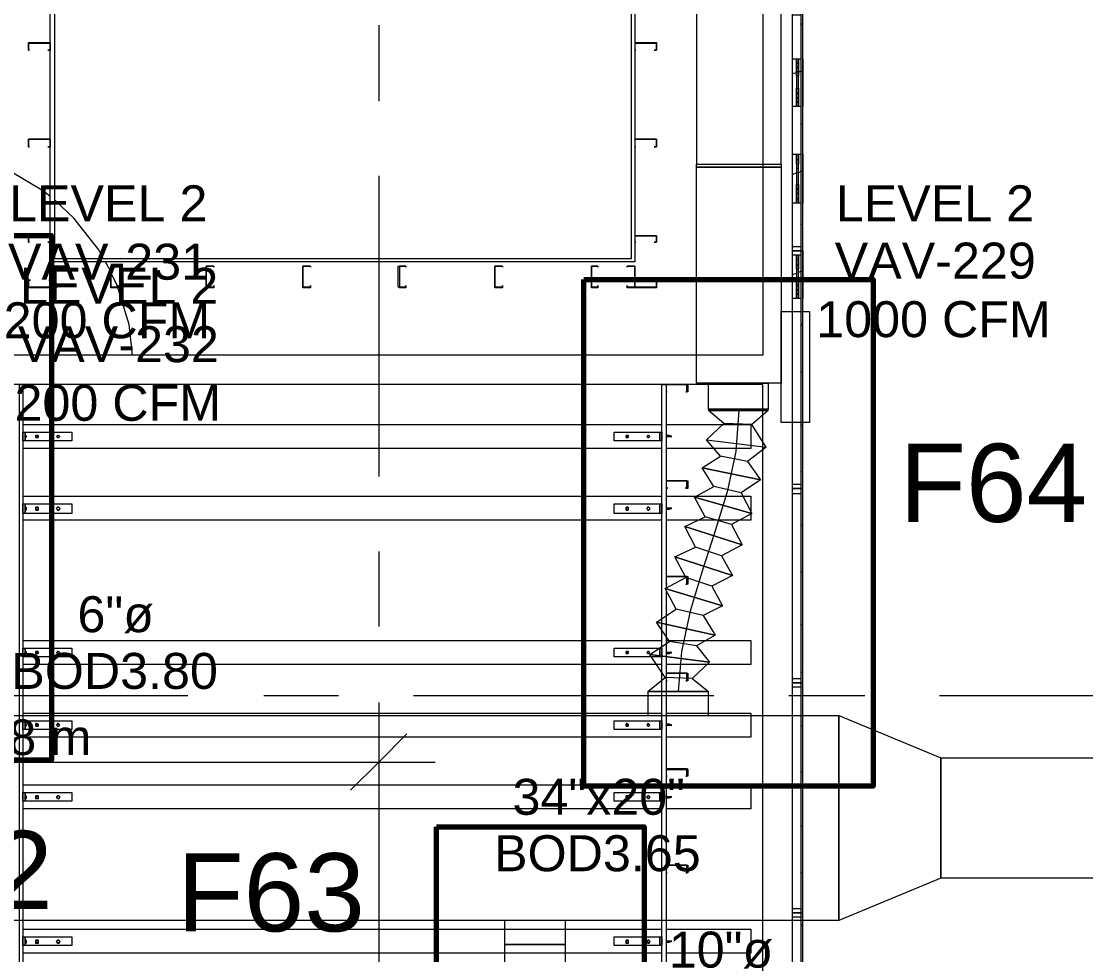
# Model space of a CAD drawing. Header units: metres. Extents: x -2 to 237, y -8 to 52.
# Drawn here: x 31.447 to 35.947, y 13.52 to 17.464 of the extents above; entities that cross this region are included whole.
import ezdxf

# ---------------------------------------------------------------- set-up
doc = ezdxf.new("R2010")
doc.units = ezdxf.units.M
doc.layers.add('HVAC - Ductos', color=5, linetype='Continuous', lineweight=0)
doc.layers.add('PDF2_Text', color=7, linetype='Continuous', lineweight=0)
doc.layers.add('PDF2_Geometry', color=7, linetype='Continuous', lineweight=0, true_color=0xaaaaaa)
doc.styles.add('PDF ArialUnicodeMS-Bold-Identity-H', font='arial.ttf')
doc.styles.add('PDF Helvetica', font='')
doc.styles.get('PDF Helvetica').set_extended_font_data('Helvetica')

msp = doc.modelspace()

# ---------------------------------------------------------------- linework, layer by layer
at = {"layer": 'HVAC - Ductos', "lineweight": 0}
msp.add_lwpolyline([(33.9444, 22.8, -0.414648), (34.6599, 22.0891), (34.3021, 22.0891), (34.3021, 16.8608), (34.6599, 16.8608), (34.6599, 22.0891), (34.3021, 22.0891, 0.416087), (33.9444, 22.4468), (33.9444, 22.8), (30.9312, 22.8), (30.9312, 22.4468, -0.4194), (30.2204, 23.1577)], format="xyb", dxfattribs=at)
for points in [[(34.3021, 16.847), (34.3021, 16.8608), (34.6599, 16.8608), (34.6599, 16.847)], [(34.3021, 15.9344), (34.3021, 16.847), (34.6599, 16.847), (34.6599, 15.9344)], [(34.7791, 15.7692), (34.6599, 15.7692), (34.6599, 16.237), (34.7791, 16.237)], [(34.3526, 15.8243), (34.3572, 15.8243), (34.371, 15.8243), (34.3893, 15.8243), (34.4168, 15.8243), (34.4489, 15.8243), (34.481, 15.8243), (34.5131, 15.8243), (34.5407, 15.8243), (34.5681, 15.8243), (34.5865, 15.8243), (34.6003, 15.8243), (34.6048, 15.8243), (34.6003, 15.8243), (34.5865, 15.8243), (34.5681, 15.8243), (34.5407, 15.8243), (34.5131, 15.8243), (34.481, 15.8243), (34.4489, 15.8243), (34.4168, 15.8243), (34.3893, 15.8243), (34.371, 15.8243), (34.3572, 15.8243)], [(34.2242, 14.6318), (34.1921, 14.6318), (34.1599, 14.6318), (34.1324, 14.6318), (34.1141, 14.6318), (34.1004, 14.6318), (34.0958, 14.6318), (34.1004, 14.6318), (34.1141, 14.6318), (34.1324, 14.6318), (34.1599, 14.6318), (34.1921, 14.6318), (34.2242, 14.6318), (34.2563, 14.6318), (34.2884, 14.6318), (34.3159, 14.6318), (34.3342, 14.6318), (34.348, 14.6318), (34.3526, 14.6318), (34.348, 14.6318), (34.3342, 14.6318), (34.3159, 14.6318), (34.2884, 14.6318), (34.2563, 14.6318)], [(34.9029, 13.6641), (29.9635, 13.6641), (29.9635, 14.5309), (34.9029, 14.5309)], [(34.9029, 14.5309), (35.334, 14.352), (35.334, 13.843), (34.9029, 13.6641)], [(41.4429, 13.843), (35.334, 13.843), (35.334, 14.352), (41.4429, 14.352)]]:
    msp.add_lwpolyline(points, close=True, dxfattribs=at)
for points in [[(34.4168, 15.7646), (34.3526, 15.8197), (34.6048, 15.8197), (34.6003, 15.8197), (34.5819, 15.8197), (34.5544, 15.8197), (34.5177, 15.8197), (34.481, 15.8197), (34.4397, 15.8197), (34.403, 15.8197), (34.3755, 15.8197), (34.3572, 15.8197), (34.3526, 15.8197), (34.3572, 15.8197), (34.3755, 15.8197), (34.403, 15.8197), (34.4397, 15.8197), (34.481, 15.8197), (34.5177, 15.8197), (34.5544, 15.8197), (34.5819, 15.8197), (34.6003, 15.8197), (34.6048, 15.8197), (34.6048, 15.8243), (34.6003, 15.8243), (34.5819, 15.8243), (34.5544, 15.8243), (34.5177, 15.8243), (34.481, 15.8243), (34.4397, 15.8243), (34.4076, 15.8243), (34.3801, 15.8243), (34.3618, 15.8243), (34.3526, 15.8243), (34.3526, 15.9344), (34.3572, 15.9344), (34.371, 15.9344), (34.3893, 15.9344), (34.4168, 15.9344), (34.4489, 15.9344), (34.481, 15.9344), (34.5131, 15.9344), (34.5407, 15.9344), (34.5681, 15.9344), (34.5865, 15.9344), (34.6003, 15.9344), (34.6048, 15.9344), (34.6048, 15.8243), (34.6003, 15.8243), (34.5819, 15.8243), (34.5544, 15.8243), (34.5177, 15.8243), (34.481, 15.8243), (34.4397, 15.8243), (34.4076, 15.8243), (34.3801, 15.8243), (34.3618, 15.8243), (34.3526, 15.8243), (34.3526, 15.8197), (34.6048, 15.8197), (34.5361, 15.7601), (34.4168, 15.7646), (34.3434, 15.6959), (34.5957, 15.6637), (34.5361, 15.7601)], [(34.481, 15.8197), (34.4672, 15.6454), (34.4306, 15.4757), (34.3801, 15.3106), (34.3251, 15.1409), (34.2747, 14.9712), (34.2379, 14.8015), (34.2242, 14.6318)], [(34.5177, 15.6041), (34.5727, 15.5262), (34.3251, 15.5766), (34.403, 15.627), (34.3434, 15.6959), (34.5957, 15.6637), (34.5177, 15.6041), (34.403, 15.627)], [(34.4902, 15.4711), (34.5361, 15.384), (34.293, 15.4528), (34.3755, 15.4986), (34.3251, 15.5766), (34.5727, 15.5262), (34.4902, 15.4711), (34.3755, 15.4986)], [(34.4489, 15.3381), (34.4948, 15.251), (34.2517, 15.3289), (34.3388, 15.3702), (34.293, 15.4528), (34.5361, 15.384), (34.4489, 15.3381), (34.3388, 15.3702)], [(34.4076, 15.2051), (34.4535, 15.1225), (34.2104, 15.2005), (34.2976, 15.2418), (34.2517, 15.3289), (34.4948, 15.251), (34.4076, 15.2051), (34.2976, 15.2418)], [(34.3664, 15.0767), (34.4122, 14.9942), (34.1691, 15.0675), (34.2563, 15.1134), (34.2104, 15.2005), (34.4535, 15.1225), (34.3664, 15.0767), (34.2563, 15.1134)], [(34.3296, 14.9528), (34.3801, 14.8703), (34.1324, 14.9254), (34.215, 14.9804), (34.1691, 15.0675), (34.4122, 14.9942), (34.3296, 14.9528), (34.215, 14.9804)], [(34.3021, 14.8245), (34.3572, 14.7557), (34.105, 14.7877), (34.1875, 14.8428), (34.1324, 14.9254), (34.3801, 14.8703), (34.3021, 14.8245), (34.1875, 14.8428)], [(34.2838, 14.6869), (34.3526, 14.6318), (34.0958, 14.6318), (34.1691, 14.6914), (34.105, 14.7877), (34.3572, 14.7557), (34.2838, 14.6869), (34.1691, 14.6914)], [(34.0958, 14.6318), (34.0958, 14.5309), (34.1004, 14.5309), (34.1141, 14.5309), (34.1324, 14.5309), (34.1599, 14.5309), (34.1921, 14.5309), (34.2242, 14.5309), (34.2563, 14.5309), (34.2884, 14.5309), (34.3159, 14.5309), (34.3342, 14.5309), (34.348, 14.5309), (34.3526, 14.5309), (34.3526, 14.6318)], [(32.9583, 14.5722), (32.9583, 14.3337), (32.9583, 14.0952)], [(33.0776, 14.453), (32.9583, 14.3337), (32.8392, 14.2145)], [(25.8909, 14.3337), (29.881, 14.3337), (33.1968, 14.3337)], [(33.6509, 13.4394), (33.6188, 13.4394), (33.5867, 13.4394), (33.5546, 13.4394), (33.5317, 13.4394), (33.5087, 13.4394), (33.495, 13.4394), (33.4904, 13.4394), (33.495, 13.4394), (33.5087, 13.4394), (33.5317, 13.4394), (33.5546, 13.4394), (33.5867, 13.4394), (33.6188, 13.4394), (33.6509, 13.4394), (33.683, 13.4394), (33.7105, 13.4394), (33.7288, 13.4394), (33.7426, 13.4394), (33.7472, 13.4394), (33.7472, 13.5632), (33.7472, 13.6641), (33.7426, 13.6641)], [(33.495, 13.6641), (33.4904, 13.6641), (33.4904, 13.5632), (33.495, 13.5632), (33.5087, 13.5632), (33.5317, 13.5632), (33.5546, 13.5632), (33.5867, 13.5632), (33.6188, 13.5632), (33.6509, 13.5632), (33.683, 13.5632), (33.7105, 13.5632), (33.7288, 13.5632), (33.7426, 13.5632), (33.7472, 13.5632), (33.7426, 13.5632), (33.7288, 13.5632), (33.7105, 13.5632), (33.683, 13.5632), (33.6509, 13.5632), (33.6188, 13.5632), (33.5867, 13.5632), (33.5546, 13.5632), (33.5317, 13.5632), (33.5087, 13.5632), (33.495, 13.5632), (33.4904, 13.5632), (33.4904, 13.4394)], [(33.5087, 13.6641), (33.5041, 13.6641), (33.4996, 13.6641)], [(33.5271, 13.6641), (33.5179, 13.6641), (33.5133, 13.6641)], [(33.55, 13.6641), (33.5408, 13.6641), (33.5362, 13.6641)], [(33.5775, 13.6641), (33.5638, 13.6641), (33.5592, 13.6641)], [(33.6509, 13.6641), (33.6463, 13.6641), (33.6188, 13.6641), (33.5913, 13.6641), (33.5867, 13.6641)], [(33.6784, 13.6641), (33.6739, 13.6641), (33.6601, 13.6641)], [(33.7059, 13.6641), (33.6968, 13.6641), (33.6876, 13.6641)], [(33.7243, 13.6641), (33.7197, 13.6641), (33.7151, 13.6641)], [(33.738, 13.6641), (33.7334, 13.6641), (33.7288, 13.6641)]]:
    msp.add_lwpolyline(points, dxfattribs=at)
at = {"layer": 'PDF2_Geometry', "lineweight": 0}
for points in [[(34.5819, 21.7543), (34.5819, 17.512), (34.5957, 17.512), (34.5957, 21.7543), (34.6874, 21.7543), (34.6874, 17.512), (34.5957, 17.512), (34.5957, 21.7543), (34.5819, 21.7543), (34.5819, 17.512), (34.5819, 16.0535), (31.0275, 16.0535), (31.0275, 17.512), (31.0275, 21.7543), (31.0275, 17.512), (30.9037, 17.512), (30.9037, 11.8342), (30.867, 11.8342), (30.867, 11.8158), (30.867, 11.7975), (30.9037, 11.7975), (30.867, 11.7975), (30.867, 11.3801), (30.867, 11.2059)], [(34.7058, 18.3834), (34.7424, 18.3834), (34.7424, 18.3604), (34.7058, 18.3604), (34.7058, 17.5487), (34.7424, 17.5487), (34.7424, 17.5303), (34.7424, 17.512), (34.7424, 16.4938), (34.7516, 16.4938), (34.7516, 17.512), (34.7424, 17.512), (34.7424, 17.4891), (34.7058, 17.4891)], [(34.7058, 17.512), (34.7058, 11.8342), (34.5819, 11.8342)], [(32.9583, 17.4478), (32.9583, 17.1268)], [(34.7516, 17.457), (34.7424, 17.4478)], [(34.0407, 17.3744), (34.1279, 17.3744), (34.1324, 17.3744), (34.1324, 17.3698), (34.1324, 17.3423), (34.1233, 17.3423), (34.1324, 17.3423), (34.1324, 17.3698), (34.1279, 17.3698), (34.0407, 17.3698)], [(34.7058, 17.3056), (34.7241, 17.3056), (34.7241, 17.1038), (34.7058, 17.1038)], [(34.7424, 17.1038), (34.7332, 17.1038), (34.7332, 17.3056), (34.7424, 17.3056)], [(34.7516, 17.3056), (34.7516, 17.1038)], [(34.7241, 17.246), (34.7058, 17.2414)], [(34.7516, 17.2551), (34.7424, 17.2505), (34.7332, 17.2505), (34.7241, 17.2505), (34.7241, 17.2689), (34.7332, 17.2689), (34.7332, 17.2505), (34.7332, 17.2322), (34.7241, 17.2322), (34.7241, 17.2505), (34.7332, 17.2505)], [(34.7516, 17.0305), (34.7424, 17.0259)], [(31.5687, 16.7232), (31.5412, 16.7461), (31.3945, 16.8332), (31.2339, 16.8883), (31.0642, 16.9158)], [(34.7058, 16.902), (34.7241, 16.902), (34.7241, 16.6956), (34.7058, 16.6956)], [(34.7424, 16.6956), (34.7332, 16.6956), (34.7332, 16.902), (34.7424, 16.902)], [(34.7516, 16.902), (34.7516, 16.6956)], [(34.7332, 16.824), (34.7332, 16.8424), (34.7332, 16.8608), (34.7241, 16.8608), (34.7241, 16.8424), (34.7241, 16.824), (34.7058, 16.8149)], [(34.7516, 16.8332), (34.7424, 16.8286), (34.7332, 16.824), (34.7241, 16.824)], [(32.9583, 16.8103), (32.9583, 15.5399)], [(31.7935, 16.4618), (31.7751, 16.4984), (31.6696, 16.6315), (31.587, 16.7094)], [(34.7516, 16.6085), (34.7424, 16.6039)], [(34.7058, 16.5122), (34.7424, 16.5122), (34.7424, 16.4938), (34.7058, 16.4938), (34.7424, 16.4938), (34.7424, 15.4894), (34.7424, 14.6685), (34.7516, 14.6685), (34.7516, 15.4894), (34.7424, 15.4894), (34.7058, 15.4894), (34.7424, 15.4894), (34.7424, 15.4665), (34.7058, 15.4665)], [(34.7516, 16.4938), (34.7424, 16.4938), (34.7424, 16.4755), (34.7058, 16.4755)], [(34.7058, 15.5078), (34.7424, 15.5078), (34.7424, 15.4894), (34.7516, 15.4894), (34.7516, 16.4938), (34.7516, 16.2921)], [(34.7424, 16.2921), (34.7332, 16.2921), (34.7332, 16.4755), (34.7332, 16.4572), (34.7241, 16.4572), (34.7241, 16.4755), (34.7241, 16.2921), (34.7058, 16.2921)], [(31.8256, 16.4067), (31.8026, 16.448)], [(31.9173, 16.0535), (31.9036, 16.182), (31.853, 16.3471), (31.8256, 16.4021)], [(34.7241, 16.3975), (34.7058, 16.3929)], [(34.7516, 16.4067), (34.7424, 16.4067), (34.7332, 16.4021)], [(34.7516, 16.1866), (34.7424, 16.1774)], [(34.7516, 15.9848), (34.7424, 15.9802)], [(34.5819, 15.9298), (31.0275, 15.9298)], [(31.4403, 11.8342), (31.1514, 11.8342), (31.4403, 11.8342), (31.4403, 15.9298), (31.4541, 15.9298), (31.4541, 11.8342), (34.1554, 11.8342), (31.4541, 11.8342)], [(34.1554, 11.8342), (34.1554, 15.9298), (34.1737, 15.9298), (34.1737, 11.8342), (34.4902, 11.8342), (34.1737, 11.8342)], [(34.5819, 11.8342), (34.5819, 15.9298)], [(31.4541, 15.7601), (34.1554, 15.7601)], [(34.1737, 15.7601), (34.5315, 15.7601), (34.5315, 15.6592), (34.1737, 15.6592)], [(34.7516, 15.7601), (34.7424, 15.7555)], [(31.4633, 15.7187), (31.4633, 15.7142)], [(34.1462, 15.7142), (34.1462, 15.7187)], [(34.1737, 15.7096), (34.1875, 15.7096), (34.1967, 15.7096), (34.1875, 15.7142), (34.1737, 15.7142)], [(34.1875, 15.7142), (34.1875, 15.7096)], [(34.1554, 15.6592), (31.4541, 15.6592)], [(34.7516, 15.5628), (34.7424, 15.5582)], [(34.1737, 15.494), (34.1783, 15.494), (34.1783, 15.4894), (34.1737, 15.4894)], [(31.4541, 15.4573), (34.1554, 15.4573)], [(34.1737, 15.4573), (34.5315, 15.4573), (34.5315, 15.3565), (34.1737, 15.3565)], [(31.4633, 15.4115), (31.4633, 15.4069)], [(31.4633, 15.4023), (31.4633, 15.3977)], [(34.1462, 15.4069), (34.1462, 15.4115)], [(34.1462, 15.3977), (34.1462, 15.4023)], [(34.1737, 15.4023), (34.1875, 15.4023), (34.1967, 15.4069), (34.1875, 15.4069), (34.1737, 15.4069)], [(34.1875, 15.4069), (34.1875, 15.4023)], [(34.1554, 15.3565), (31.4541, 15.3565)], [(34.7516, 15.3381), (34.7424, 15.3335)], [(32.9583, 15.2234), (32.9583, 14.907)], [(34.7516, 15.1363), (34.7424, 15.1363)], [(34.1737, 15.1179), (34.2609, 15.1179), (34.2655, 15.1179), (34.2655, 15.1134), (34.2655, 15.0859), (34.2563, 15.0859), (34.2609, 15.0859), (34.2609, 15.1134), (34.2609, 15.1179), (34.1737, 15.1179), (34.1737, 15.1134)], [(34.7516, 14.9162), (34.7424, 14.9116)], [(31.4541, 14.8474), (34.1554, 14.8474)], [(34.1737, 14.8474), (34.5315, 14.8474), (34.5315, 14.7465), (34.1737, 14.7465)], [(31.4633, 14.7923), (31.4633, 14.7877)], [(34.1462, 14.7877), (34.1462, 14.7923)], [(34.1737, 14.7923), (34.1875, 14.7923), (34.1967, 14.7969), (34.1875, 14.7969), (34.1737, 14.7969)], [(34.1875, 14.7969), (34.1875, 14.7923)], [(34.1554, 14.7465), (31.4541, 14.7465)], [(34.7516, 14.7144), (34.7424, 14.7098)], [(34.7058, 14.6869), (34.7424, 14.6869), (34.7424, 14.6685), (34.7058, 14.6685), (34.7424, 14.6685), (34.7424, 13.6962), (34.7516, 13.6962), (34.7516, 14.6685), (34.7424, 14.6685), (34.7424, 14.6502), (34.7058, 14.6502)], [(32.1512, 14.6134), (30.8808, 14.6134)], [(32.7886, 14.6134), (32.4722, 14.6134)], [(32.9583, 14.586), (32.9583, 13.3156)], [(34.3755, 14.6134), (33.1051, 14.6134)], [(35.013, 14.6134), (34.692, 14.6134)], [(36.5998, 14.6134), (35.3294, 14.6134)], [(31.4541, 14.5401), (34.1554, 14.5401)], [(34.1737, 14.5401), (34.5315, 14.5401), (34.5315, 14.4392), (34.1737, 14.4392)], [(31.4633, 14.4988), (31.4633, 14.4942)], [(34.1462, 14.4942), (34.1462, 14.4988)], [(34.1737, 14.4897), (34.1875, 14.4897), (34.1967, 14.4897), (34.1875, 14.4942), (34.1737, 14.4942)], [(34.1875, 14.4942), (34.1875, 14.4897)], [(34.7516, 14.4897), (34.7424, 14.4851)], [(34.1554, 14.4392), (31.4541, 14.4392)], [(34.1737, 14.3062), (34.2609, 14.3062), (34.2655, 14.3016), (34.2655, 14.2741), (34.2563, 14.2741), (34.2609, 14.2741), (34.2609, 14.3016), (34.1737, 14.3016)], [(34.7516, 14.2924), (34.7424, 14.2878)], [(31.4541, 14.2374), (34.1554, 14.2374)], [(34.1737, 14.2374), (34.5315, 14.2374), (34.5315, 14.1365), (34.1737, 14.1365)], [(31.4633, 14.1823), (31.4633, 14.1778)], [(34.1462, 14.1778), (34.1462, 14.1823)], [(34.1737, 14.1823), (34.1875, 14.1823), (34.1967, 14.1869), (34.1875, 14.1869), (34.1737, 14.1869)], [(34.1875, 14.1869), (34.1875, 14.1823)], [(34.1554, 14.1365), (31.4541, 14.1365)], [(34.7516, 14.0677), (34.7424, 14.0631)], [(34.7516, 13.8659), (34.7424, 13.8659)], [(34.7058, 13.7146), (34.7424, 13.7146), (34.7424, 13.6962), (34.7058, 13.6962), (34.7424, 13.6962), (34.7424, 12.6139), (34.7516, 12.6139), (34.7516, 13.6962), (34.7424, 13.6962), (34.7424, 13.6778), (34.7058, 13.6778)], [(34.7516, 13.6458), (34.7424, 13.6412)], [(31.4541, 13.6275), (34.1554, 13.6275)], [(34.1737, 13.6275), (34.5315, 13.6275), (34.5315, 13.5265), (34.1737, 13.5265)], [(31.4633, 13.5724), (31.4633, 13.5678)], [(34.1462, 13.5678), (34.1462, 13.5724)], [(34.1737, 13.5724), (34.1875, 13.5724), (34.1967, 13.577), (34.1875, 13.577), (34.1737, 13.577)], [(34.1875, 13.577), (34.1875, 13.5724)], [(34.1554, 13.5265), (31.4541, 13.5265)]]:
    msp.add_lwpolyline(points, dxfattribs=at)
for points in [[(31.5687, 16.448), (31.5687, 16.4618), (31.5687, 21.3415), (31.5687, 21.3599), (34.0407, 21.3599), (34.0407, 21.3415), (34.0407, 16.4618), (34.0407, 16.448)], [(34.027, 16.4618), (34.027, 21.3415), (31.587, 21.3415), (31.587, 16.4618)], [(31.477, 17.3698), (31.477, 17.3744), (31.5687, 17.3744), (31.5687, 17.3698), (31.5687, 17.3423), (31.5596, 17.3423), (31.5687, 17.3423), (31.5687, 17.3698), (31.477, 17.3698), (31.477, 17.3423)], [(31.4816, 17.3423), (31.477, 17.3423)], [(34.0453, 17.3423), (34.0407, 17.3423)], [(34.7241, 17.2873), (34.7241, 17.3056), (34.7332, 17.3056), (34.7332, 17.2873)], [(34.7332, 17.2873), (34.7332, 17.2689), (34.7241, 17.2689), (34.7241, 17.2873)], [(34.7241, 17.1818), (34.7332, 17.1818), (34.7332, 17.1588), (34.7241, 17.1588)], [(34.7241, 17.1588), (34.7332, 17.1588), (34.7332, 17.1405), (34.7241, 17.1405)], [(34.7241, 17.1405), (34.7332, 17.1405), (34.7332, 17.1222), (34.7241, 17.1222)], [(34.7332, 17.1222), (34.7332, 17.1038), (34.7241, 17.1038), (34.7241, 17.1222)], [(31.477, 16.9663), (31.5687, 16.9663), (31.5687, 16.9341), (31.5596, 16.9341), (31.5687, 16.9341), (31.5687, 16.9663), (31.477, 16.9663), (31.477, 16.9341)], [(34.1279, 16.9663), (34.1324, 16.9663), (34.1324, 16.9341), (34.1233, 16.9341), (34.1324, 16.9341), (34.1324, 16.9663), (34.1279, 16.9663), (34.0407, 16.9663)], [(31.4816, 16.9341), (31.477, 16.9341)], [(34.0453, 16.9341), (34.0407, 16.9341)], [(34.7241, 16.8791), (34.7241, 16.902), (34.7332, 16.902), (34.7332, 16.8791)], [(34.7332, 16.8791), (34.7332, 16.8608), (34.7241, 16.8608), (34.7241, 16.8791)], [(34.7241, 16.8424), (34.7332, 16.8424)], [(34.7241, 16.7736), (34.7332, 16.7736), (34.7332, 16.7553), (34.7241, 16.7553)], [(34.7241, 16.7553), (34.7332, 16.7553), (34.7332, 16.7369), (34.7241, 16.7369)], [(34.7241, 16.7369), (34.7332, 16.7369), (34.7332, 16.714), (34.7241, 16.714)], [(34.7332, 16.714), (34.7332, 16.6956), (34.7241, 16.6956), (34.7241, 16.714)], [(31.477, 16.558), (31.5687, 16.558), (31.5687, 16.5306), (31.5596, 16.5306), (31.5687, 16.5306), (31.5687, 16.558), (31.477, 16.558), (31.477, 16.5306)], [(31.4816, 16.5306), (31.477, 16.5306)], [(34.1279, 16.558), (34.1324, 16.558), (34.1324, 16.5306), (34.1233, 16.5306), (34.1324, 16.5306), (34.1324, 16.558), (34.1279, 16.558), (34.0407, 16.558)], [(34.0453, 16.5306), (34.0407, 16.5306)], [(31.5687, 16.4296), (31.5687, 16.3425), (31.5962, 16.3425), (31.5962, 16.3471), (31.5962, 16.3379), (31.5687, 16.3379), (31.5687, 16.3425), (31.5687, 16.4296), (31.5962, 16.4296)], [(31.5962, 16.425), (31.5962, 16.4296)], [(31.8576, 16.425), (31.853, 16.425), (31.853, 16.4296), (31.8256, 16.4296), (31.8256, 16.3425), (31.853, 16.3425), (31.853, 16.3471), (31.8576, 16.3471), (31.8576, 16.3379), (31.8256, 16.3379), (31.8256, 16.3425), (31.8256, 16.4296), (31.8576, 16.4296)], [(32.2337, 16.4296), (32.2292, 16.4296), (32.2292, 16.3425), (32.2337, 16.3425), (32.2612, 16.3425), (32.2612, 16.3471), (32.2612, 16.3379), (32.2337, 16.3379), (32.2292, 16.3379), (32.2292, 16.3425), (32.2292, 16.4296), (32.2337, 16.4296), (32.2612, 16.4296)], [(32.2612, 16.425), (32.2612, 16.4296)], [(32.6373, 16.4296), (32.6373, 16.3425), (32.6695, 16.3425), (32.6695, 16.3471), (32.6695, 16.3379), (32.6373, 16.3379), (32.6373, 16.3425), (32.6373, 16.4296), (32.6695, 16.4296)], [(32.6695, 16.425), (32.6695, 16.4296)], [(33.0455, 16.4296), (33.0455, 16.3425), (33.073, 16.3425), (33.073, 16.3471), (33.073, 16.3379), (33.0455, 16.3379), (33.0409, 16.3425), (33.0409, 16.4296), (33.0455, 16.4296), (33.073, 16.4296)], [(33.073, 16.425), (33.073, 16.4296)], [(33.4491, 16.4296), (33.4491, 16.3425), (33.4812, 16.3425), (33.4812, 16.3471), (33.4812, 16.3379), (33.4491, 16.3379), (33.4491, 16.3425), (33.4491, 16.4296), (33.4812, 16.4296)], [(33.4812, 16.425), (33.4812, 16.4296)], [(33.8573, 16.4296), (33.8573, 16.3425), (33.8848, 16.3425), (33.8848, 16.3471), (33.8848, 16.3379), (33.8573, 16.3379), (33.8573, 16.3425), (33.8573, 16.4296), (33.8848, 16.4296)], [(33.8848, 16.425), (33.8848, 16.4296)], [(34.0086, 16.3471), (34.0086, 16.3425), (34.0362, 16.3425), (34.0407, 16.3425), (34.0407, 16.4296), (34.0362, 16.4296), (34.0086, 16.4296), (34.0086, 16.425), (34.0086, 16.4296), (34.0362, 16.4296), (34.0407, 16.4296), (34.0407, 16.3425), (34.0407, 16.3379), (34.0362, 16.3379), (34.0086, 16.3379)], [(34.7332, 16.4572), (34.7332, 16.4342), (34.7241, 16.4342), (34.7241, 16.4572)], [(34.7332, 16.4342), (34.7332, 16.4159), (34.7241, 16.4159), (34.7241, 16.4342)], [(31.5687, 16.3425), (31.5687, 16.3379), (31.477, 16.3379), (31.477, 16.3425), (31.477, 16.3701), (31.4862, 16.3701), (31.477, 16.3701), (31.477, 16.3425), (31.5687, 16.3425), (31.5687, 16.3701)], [(31.5642, 16.3701), (31.5687, 16.3701)], [(34.1324, 16.3425), (34.1324, 16.3379), (34.1279, 16.3379), (34.0407, 16.3379), (34.0407, 16.3425), (34.0407, 16.3701), (34.0453, 16.3701), (34.0407, 16.3701), (34.0407, 16.3425), (34.1279, 16.3425), (34.1324, 16.3425), (34.1324, 16.3701)], [(34.1233, 16.3701), (34.1324, 16.3701)], [(34.7241, 16.3655), (34.7332, 16.3655), (34.7332, 16.3471), (34.7241, 16.3471)], [(34.7241, 16.3471), (34.7332, 16.3471), (34.7332, 16.3287), (34.7241, 16.3287)], [(34.7241, 16.3287), (34.7332, 16.3287), (34.7332, 16.3104), (34.7241, 16.3104)], [(34.7332, 16.3104), (34.7332, 16.2921), (34.7241, 16.2921), (34.7241, 16.3104)], [(34.2609, 15.9298), (34.2655, 15.9298), (34.2655, 15.9252), (34.2655, 15.8976), (34.2563, 15.8976), (34.2609, 15.8976), (34.2609, 15.9252), (34.2609, 15.9298), (34.1737, 15.9298)], [(34.1783, 15.8976), (34.1737, 15.8976)], [(31.4541, 15.7279), (31.4633, 15.7279), (31.6605, 15.7279), (31.6605, 15.6913), (31.4633, 15.6913), (31.4541, 15.6913)], [(31.4633, 15.7279), (31.4633, 15.6913)], [(31.4633, 15.7096), (31.4633, 15.705), (31.4633, 15.7096), (31.4633, 15.7142), (31.4633, 15.7187), (31.4633, 15.7142)], [(31.4679, 15.7096), (31.4679, 15.705), (31.4679, 15.7096), (31.4679, 15.7142)], [(31.5091, 15.7096), (31.5091, 15.705), (31.5183, 15.705), (31.5183, 15.7096), (31.5183, 15.7142), (31.5091, 15.7142)], [(31.5183, 15.7096), (31.5183, 15.705), (31.5091, 15.705), (31.5091, 15.7096), (31.5091, 15.7142), (31.5183, 15.7142)], [(31.5962, 15.7096), (31.6008, 15.705), (31.6054, 15.705), (31.61, 15.7096), (31.6054, 15.7142), (31.6008, 15.7142)], [(31.61, 15.7096), (31.6054, 15.705), (31.6008, 15.705), (31.5962, 15.7096), (31.6008, 15.7142), (31.6054, 15.7142)], [(34.1554, 15.7279), (34.1554, 15.6913), (34.1462, 15.6913), (33.9536, 15.6913), (33.9536, 15.7279), (34.1462, 15.7279)], [(34.004, 15.7096), (34.004, 15.705), (34.0132, 15.705), (34.0132, 15.7096), (34.0132, 15.7142), (34.004, 15.7142)], [(34.0132, 15.7096), (34.0132, 15.705), (34.004, 15.705), (34.004, 15.7096), (34.004, 15.7142), (34.0132, 15.7142)], [(34.0912, 15.7096), (34.0958, 15.705), (34.1004, 15.705), (34.105, 15.7096), (34.1004, 15.7142), (34.0958, 15.7142)], [(34.105, 15.7096), (34.1004, 15.705), (34.0958, 15.705), (34.0912, 15.7096), (34.0958, 15.7142), (34.1004, 15.7142)], [(34.1462, 15.7279), (34.1462, 15.6913)], [(34.1462, 15.7096), (34.1462, 15.705), (34.1462, 15.7096), (34.1462, 15.7142), (34.1462, 15.7187), (34.1462, 15.7142), (34.1462, 15.7096), (34.1462, 15.705), (34.1462, 15.7096), (34.1462, 15.7142)], [(34.2609, 15.5216), (34.2655, 15.5216), (34.2655, 15.4894), (34.2563, 15.4894), (34.2563, 15.494), (34.2609, 15.494), (34.2609, 15.5216), (34.1737, 15.5216)], [(31.4541, 15.4253), (31.4633, 15.4253), (31.6605, 15.4253), (31.6605, 15.384), (31.4633, 15.384), (31.4541, 15.384)], [(31.4633, 15.4253), (31.4633, 15.384)], [(31.4633, 15.4069), (31.4633, 15.3977), (31.4633, 15.4069), (31.4633, 15.4115)], [(31.4679, 15.4069), (31.4679, 15.3977), (31.4679, 15.4069), (31.4679, 15.4115)], [(31.5091, 15.4069), (31.5091, 15.3977), (31.5183, 15.3977), (31.5183, 15.4023), (31.5183, 15.4069), (31.5183, 15.4115), (31.5091, 15.4115)], [(31.5183, 15.4069), (31.5183, 15.3977), (31.5091, 15.3977), (31.5091, 15.4069), (31.5091, 15.4115), (31.5183, 15.4115)], [(31.5962, 15.4069), (31.6008, 15.3977), (31.6054, 15.3977), (31.61, 15.4023), (31.61, 15.4069), (31.6054, 15.4115), (31.6008, 15.4115)], [(31.61, 15.4069), (31.6054, 15.3977), (31.6008, 15.3977), (31.5962, 15.4069), (31.6008, 15.4115), (31.6054, 15.4115)], [(34.1554, 15.4253), (34.1554, 15.384), (34.1462, 15.384), (33.9536, 15.384), (33.9536, 15.4253), (34.1462, 15.4253)], [(34.004, 15.4069), (34.004, 15.3977), (34.0132, 15.3977), (34.0132, 15.4023), (34.0132, 15.4069), (34.0132, 15.4115), (34.004, 15.4115)], [(34.0132, 15.4069), (34.0132, 15.3977), (34.004, 15.3977), (34.004, 15.4069), (34.004, 15.4115), (34.0132, 15.4115)], [(34.0912, 15.4069), (34.0958, 15.3977), (34.1004, 15.3977), (34.105, 15.4023), (34.105, 15.4069), (34.1004, 15.4115), (34.0958, 15.4115)], [(34.105, 15.4069), (34.1004, 15.3977), (34.0958, 15.3977), (34.0912, 15.4069), (34.0958, 15.4115), (34.1004, 15.4115)], [(34.1462, 15.4253), (34.1462, 15.384)], [(34.1462, 15.4069), (34.1462, 15.3977), (34.1462, 15.4069), (34.1462, 15.4115), (34.1462, 15.4069), (34.1462, 15.3977), (34.1462, 15.4069), (34.1462, 15.4115)], [(34.1783, 15.0859), (34.1737, 15.0859)], [(31.4541, 14.8153), (31.4633, 14.8153), (31.6605, 14.8153), (31.6605, 14.7786), (31.4633, 14.7786), (31.4541, 14.7786)], [(31.4633, 14.8153), (31.4633, 14.7786)], [(34.1554, 14.8153), (34.1554, 14.7786), (34.1462, 14.7786), (33.9536, 14.7786), (33.9536, 14.8153), (34.1462, 14.8153)], [(34.1462, 14.8153), (34.1462, 14.7786)], [(31.4633, 14.7969), (31.4633, 14.7923), (31.4633, 14.7877), (31.4633, 14.7923), (31.4633, 14.7969), (31.4633, 14.8015)], [(31.4679, 14.7969), (31.4679, 14.7923), (31.4679, 14.7969), (31.4679, 14.8015)], [(31.5091, 14.7969), (31.5091, 14.7923), (31.5183, 14.7923), (31.5183, 14.7969), (31.5183, 14.8015), (31.5091, 14.8015)], [(31.5183, 14.7969), (31.5183, 14.7923), (31.5091, 14.7923), (31.5091, 14.7969), (31.5091, 14.8015), (31.5183, 14.8015)], [(31.5962, 14.7969), (31.6008, 14.7923), (31.6054, 14.7923), (31.61, 14.7969), (31.6054, 14.8015), (31.6008, 14.8015)], [(31.61, 14.7969), (31.6054, 14.7923), (31.6008, 14.7923), (31.5962, 14.7969), (31.6008, 14.8015), (31.6054, 14.8015)], [(34.004, 14.7969), (34.004, 14.7923), (34.0132, 14.7923), (34.0132, 14.7969), (34.0132, 14.8015), (34.004, 14.8015)], [(34.0132, 14.7969), (34.0132, 14.7923), (34.004, 14.7923), (34.004, 14.7969), (34.004, 14.8015), (34.0132, 14.8015)], [(34.0912, 14.7969), (34.0958, 14.7923), (34.1004, 14.7923), (34.105, 14.7969), (34.1004, 14.8015), (34.0958, 14.8015)], [(34.105, 14.7969), (34.1004, 14.7923), (34.0958, 14.7923), (34.0912, 14.7969), (34.0958, 14.8015), (34.1004, 14.8015)], [(34.1462, 14.7969), (34.1462, 14.7923), (34.1462, 14.7877), (34.1462, 14.7923), (34.1462, 14.7969), (34.1462, 14.8015), (34.1462, 14.7969), (34.1462, 14.7923), (34.1462, 14.7969), (34.1462, 14.8015)], [(34.2609, 14.7098), (34.2655, 14.7098), (34.2655, 14.6777), (34.2563, 14.6777), (34.2609, 14.6777), (34.2609, 14.7098), (34.1737, 14.7098)], [(34.1783, 14.6777), (34.1737, 14.6777)], [(31.4541, 14.508), (31.4633, 14.508), (31.6605, 14.508), (31.6605, 14.4713), (31.4633, 14.4713), (31.4541, 14.4713)], [(31.4633, 14.508), (31.4633, 14.4713)], [(31.4633, 14.4897), (31.4633, 14.4851), (31.4633, 14.4897), (31.4633, 14.4942), (31.4633, 14.4988), (31.4633, 14.4942)], [(31.4679, 14.4897), (31.4679, 14.4851), (31.4679, 14.4897), (31.4679, 14.4942)], [(31.5091, 14.4897), (31.5091, 14.4851), (31.5183, 14.4851), (31.5183, 14.4897), (31.5183, 14.4942), (31.5091, 14.4988)], [(31.5183, 14.4897), (31.5183, 14.4851), (31.5091, 14.4851), (31.5091, 14.4897), (31.5091, 14.4942), (31.5183, 14.4942)], [(31.5962, 14.4897), (31.6008, 14.4851), (31.6054, 14.4851), (31.61, 14.4897), (31.6054, 14.4942), (31.6008, 14.4988)], [(31.61, 14.4897), (31.6054, 14.4851), (31.6008, 14.4851), (31.5962, 14.4897), (31.6008, 14.4942), (31.6054, 14.4942)], [(34.1554, 14.508), (34.1554, 14.4713), (34.1462, 14.4713), (33.9536, 14.4713), (33.9536, 14.508), (34.1462, 14.508)], [(34.004, 14.4897), (34.004, 14.4851), (34.0132, 14.4851), (34.0132, 14.4897), (34.0132, 14.4942), (34.004, 14.4988)], [(34.0132, 14.4897), (34.0132, 14.4851), (34.004, 14.4851), (34.004, 14.4897), (34.004, 14.4942), (34.0132, 14.4942)], [(34.0912, 14.4897), (34.0958, 14.4851), (34.1004, 14.4851), (34.105, 14.4897), (34.1004, 14.4942), (34.0958, 14.4988)], [(34.105, 14.4897), (34.1004, 14.4851), (34.0958, 14.4851), (34.0912, 14.4897), (34.0958, 14.4942), (34.1004, 14.4942)], [(34.1462, 14.508), (34.1462, 14.4713)], [(34.1462, 14.4897), (34.1462, 14.4851), (34.1462, 14.4897), (34.1462, 14.4942), (34.1462, 14.4988), (34.1462, 14.4942), (34.1462, 14.4897), (34.1462, 14.4851), (34.1462, 14.4897), (34.1462, 14.4942)], [(34.1783, 14.2741), (34.1737, 14.2741)], [(31.4541, 14.2053), (31.4633, 14.2053), (31.6605, 14.2053), (31.6605, 14.1686), (31.4633, 14.1686), (31.4541, 14.1686)], [(31.4633, 14.2053), (31.4633, 14.1686)], [(31.4633, 14.1869), (31.4633, 14.1823), (31.4633, 14.1778), (31.4633, 14.1823), (31.4633, 14.1869), (31.4633, 14.1915)], [(31.4679, 14.1869), (31.4679, 14.1778), (31.4679, 14.1869), (31.4679, 14.1915)], [(31.5091, 14.1869), (31.5091, 14.1823), (31.5183, 14.1778), (31.5183, 14.1869), (31.5183, 14.1915), (31.5091, 14.1915)], [(31.5183, 14.1869), (31.5183, 14.1778), (31.5091, 14.1778), (31.5091, 14.1869), (31.5091, 14.1915), (31.5183, 14.1915)], [(31.5962, 14.1869), (31.6008, 14.1823), (31.6054, 14.1778), (31.61, 14.1869), (31.6054, 14.1915), (31.6008, 14.1915)], [(31.61, 14.1869), (31.6054, 14.1778), (31.6008, 14.1778), (31.5962, 14.1869), (31.6008, 14.1915), (31.6054, 14.1915)], [(34.1554, 14.2053), (34.1554, 14.1686), (34.1462, 14.1686), (33.9536, 14.1686), (33.9536, 14.2053), (34.1462, 14.2053)], [(34.004, 14.1869), (34.004, 14.1823), (34.0132, 14.1778), (34.0132, 14.1869), (34.0132, 14.1915), (34.004, 14.1915)], [(34.0132, 14.1869), (34.0132, 14.1778), (34.004, 14.1778), (34.004, 14.1869), (34.004, 14.1915), (34.0132, 14.1915)], [(34.0912, 14.1869), (34.0958, 14.1823), (34.1004, 14.1778), (34.105, 14.1869), (34.1004, 14.1915), (34.0958, 14.1915)], [(34.105, 14.1869), (34.1004, 14.1778), (34.0958, 14.1778), (34.0912, 14.1869), (34.0958, 14.1915), (34.1004, 14.1915)], [(34.1462, 14.2053), (34.1462, 14.1686)], [(34.1462, 14.1869), (34.1462, 14.1823), (34.1462, 14.1778), (34.1462, 14.1823), (34.1462, 14.1869), (34.1462, 14.1915), (34.1462, 14.1869), (34.1462, 14.1778), (34.1462, 14.1869), (34.1462, 14.1915)], [(34.2609, 13.8981), (34.2655, 13.8981), (34.2655, 13.8659), (34.2563, 13.8659), (34.2609, 13.8659), (34.2609, 13.8981), (34.1737, 13.8981)], [(34.1783, 13.8659), (34.1737, 13.8659)], [(31.4541, 13.5953), (31.4633, 13.5953), (31.6605, 13.5953), (31.6605, 13.5587), (31.4633, 13.5587), (31.4541, 13.5587)], [(31.4633, 13.5953), (31.4633, 13.5587)], [(34.1554, 13.5953), (34.1554, 13.5587), (34.1462, 13.5587), (33.9536, 13.5587), (33.9536, 13.5953), (34.1462, 13.5953)], [(34.1462, 13.5953), (34.1462, 13.5587)], [(31.4633, 13.577), (31.4633, 13.5724), (31.4633, 13.5678), (31.4633, 13.5724), (31.4633, 13.577), (31.4633, 13.5816)], [(31.4679, 13.577), (31.4679, 13.5678), (31.4679, 13.577), (31.4679, 13.5816)], [(31.5091, 13.577), (31.5091, 13.5724), (31.5183, 13.5678), (31.5183, 13.577), (31.5183, 13.5816), (31.5091, 13.5816)], [(31.5183, 13.577), (31.5183, 13.5678), (31.5091, 13.5678), (31.5091, 13.577), (31.5091, 13.5816), (31.5183, 13.5816)], [(31.5962, 13.577), (31.6008, 13.5724), (31.6054, 13.5678), (31.61, 13.577), (31.6054, 13.5816), (31.6008, 13.5816)], [(31.61, 13.577), (31.6054, 13.5678), (31.6008, 13.5678), (31.5962, 13.577), (31.6008, 13.5816), (31.6054, 13.5816)], [(34.004, 13.577), (34.004, 13.5724), (34.0132, 13.5678), (34.0132, 13.577), (34.0132, 13.5816), (34.004, 13.5816)], [(34.0132, 13.577), (34.0132, 13.5678), (34.004, 13.5678), (34.004, 13.577), (34.004, 13.5816), (34.0132, 13.5816)], [(34.0912, 13.577), (34.0958, 13.5724), (34.1004, 13.5678), (34.105, 13.577), (34.1004, 13.5816), (34.0958, 13.5816)], [(34.105, 13.577), (34.1004, 13.5678), (34.0958, 13.5678), (34.0912, 13.577), (34.0958, 13.5816), (34.1004, 13.5816)], [(34.1462, 13.577), (34.1462, 13.5724), (34.1462, 13.5678), (34.1462, 13.5724), (34.1462, 13.577), (34.1462, 13.5816), (34.1462, 13.577), (34.1462, 13.5678), (34.1462, 13.577), (34.1462, 13.5816)]]:
    msp.add_lwpolyline(points, close=True, dxfattribs=at)
at = {"layer": 'PDF2_Geometry', "color": 232, "lineweight": 70, "true_color": 0xe91e64}
for points in [[(30.8118, 16.5587), (31.5744, 16.5587), (31.5744, 14.3425), (30.8118, 14.3425)], [(33.8249, 16.3722), (35.0479, 16.3722), (35.0479, 14.2324), (33.8249, 14.2324)], [(33.2025, 14.0599), (34.0804, 14.0599), (34.0804, 12.4949), (33.2025, 12.4949)]]:
    msp.add_lwpolyline(points, close=True, dxfattribs=at)

# ---------------------------------------------------------------- texts
at = {"layer": 'PDF2_Text', "lineweight": 0, "attachment_point": 4, "style": 'PDF Helvetica'}
for s, insert, char_height in [('LEVEL 2', (31.3956, 16.6947), 0.15205), ('LEVEL 2', (34.8905, 16.6947), 0.15205), ('VAV-231', (31.391, 16.447), 0.15205), ('VAV-229', (34.8859, 16.4516), 0.15205), ('LEVEL 2', (31.4415, 16.3461), 0.15205), ('200 CFM', (31.3727, 16.1994), 0.15205), ('1000 CFM', (34.8079, 16.204), 0.15205), ('VAV-232', (31.4323, 16.0985), 0.15205), ('200 CFM', (31.4185, 15.8508), 0.15205), ('6"ø', (31.6846, 14.9565), 0.15205), ('BOD3.80', (31.4048, 14.7179), 0.15205), ('3.08 m', (31.1021, 14.4375), 0.15017), ('34"x20"', (33.5237, 14.186), 0.15205), ('BOD3.65', (33.4458, 13.9475), 0.15205), ('10"ø', (34.1842, 13.5393), 0.15205)]:
    msp.add_mtext(s, dxfattribs=dict(at, insert=insert, char_height=char_height))
at = {"layer": 'PDF2_Text', "color": 232, "lineweight": 70, "true_color": 0xe91e64, "char_height": 0.33022, "attachment_point": 4, "style": 'PDF ArialUnicodeMS-Bold-Identity-H'}
for s, insert in [('F64', (35.1588, 15.5114)), ('F62', (30.7857, 13.8755)), ('F63', (32.105, 13.7811))]:
    msp.add_mtext(s, dxfattribs=dict(at, insert=insert))

doc.saveas('drawing.dxf')
